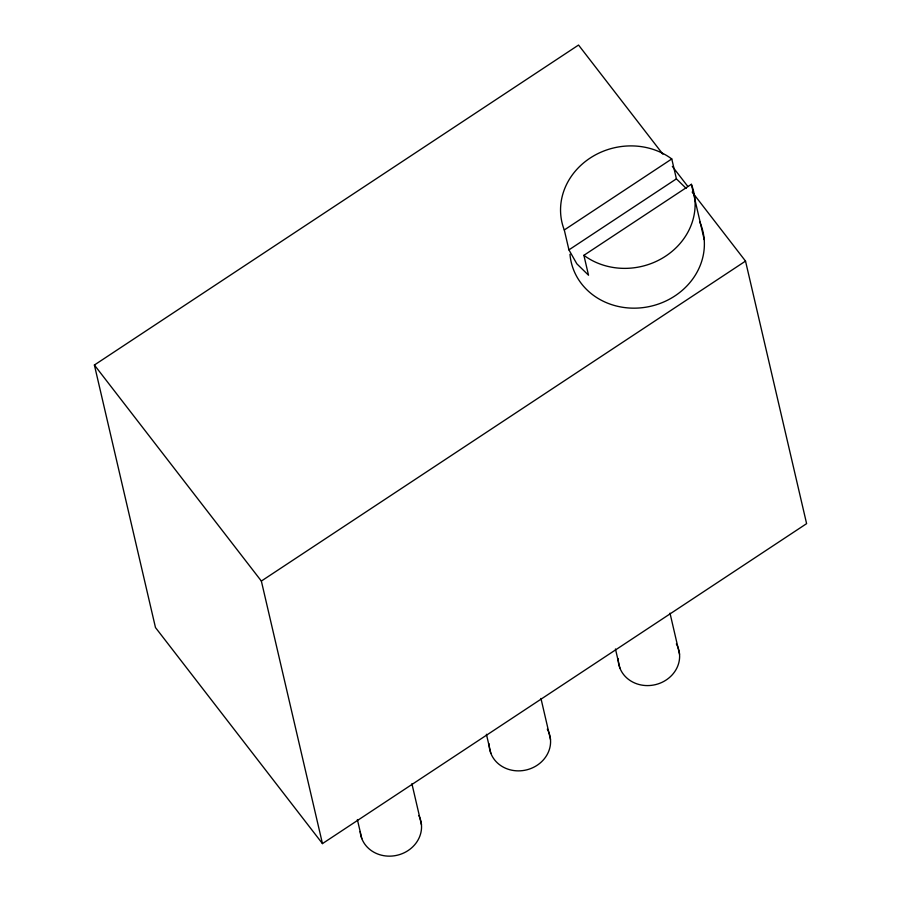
<?xml version="1.0" encoding="UTF-8"?>
<svg xmlns="http://www.w3.org/2000/svg" width="901" height="901" viewBox="0 0 901 901"><rect width="100%" height="100%" fill="white"/><g stroke="black" fill="none" stroke-linecap="round" stroke-linejoin="round"><path stroke-width="1.35" d="M692.159 192.048L745.521 261.099L806.609 523.639L322.457 843.606L155.479 627.558L94.391 365.018L578.543 45.05L662.888 154.184M704.199 239.576L691.371 184.3L583.893 255.321L588.522 275.222L576.831 263.802L568.936 249.87L564.296 229.969L671.774 158.948L676.403 178.849L686.145 188.365M568.936 249.87L676.403 178.849M322.457 843.606L261.358 581.055L745.521 261.099M672.36 166.437L687.857 186.484M94.391 365.018L261.358 581.055M669.995 613.153L679.545 654.272M615.451 648.99L619.888 668.058M540.949 698.433L550.5 739.552M486.416 734.27L490.854 753.337M411.903 783.712L421.465 824.832M357.37 819.55L361.808 838.617M699.604 221.646A67.62 60.874 -13.1 0 1 652.2 305.901A67.62 60.874 -13.1 0 1 569.984 254.273M691.371 184.3A67.62 60.874 -13.1 0 1 665.681 256.121A67.62 60.874 -13.1 0 1 583.893 255.321M564.296 229.969A67.62 60.874 -13.1 0 1 589.986 158.159A67.62 60.874 -13.1 0 1 671.774 158.948M418.841 815.54A30.871 27.796 -13.1 0 1 398.366 854.948A30.871 27.796 -13.1 0 1 360.175 831.544M547.301 729.179A30.871 27.796 -13.1 0 1 526.77 769.837A30.871 27.796 -13.1 0 1 489.142 743.843M676.347 643.911A30.871 27.796 -13.1 0 1 655.804 684.557A30.871 27.796 -13.1 0 1 618.176 658.563"/></g></svg>
